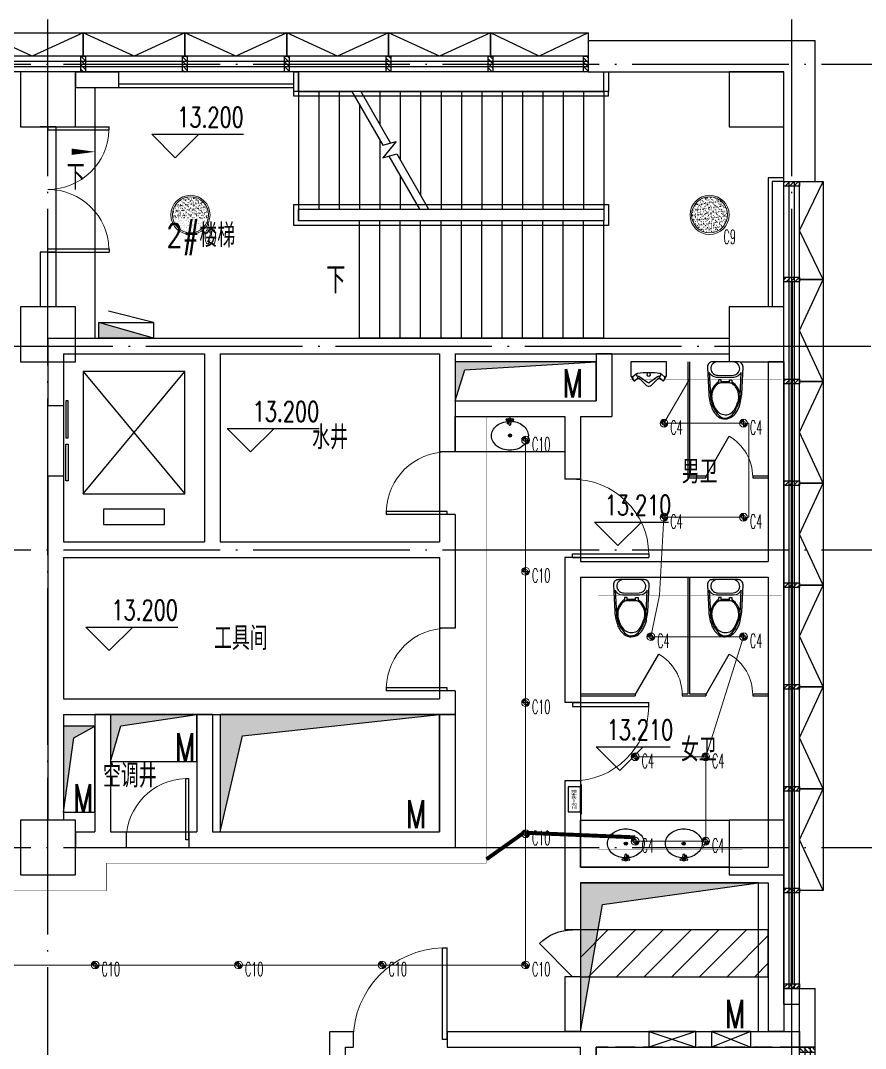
# Model space of a CAD drawing. Extents: x -621157 to 1764546, y -106808 to 741893.
# Drawn here: x 597719 to 608509, y 90770 to 103891 of the extents above; entities that cross this region are included whole.
import ezdxf
from ezdxf.enums import TextEntityAlignment as Align
from ezdxf.xclip import XClip

# ---------------------------------------------------------------- set-up
doc = ezdxf.new("R2010")
doc.units = 0
doc.header["$LTSCALE"] = 1000
doc.header["$MEASUREMENT"] = 0
doc.header["$XCLIPFRAME"] = 0
for name, pattern in [('XREF-A-101-平面图_t3$0$__DASH', [0.35, 0.25, -0.1]), ('XREF-A-101-平面图_t3$0$DASH', [0.35, 0.25, -0.1]), ('XREF-A-101-平面图_t3$0$DOTE', [2.42, 2, -0.2, 0.02, -0.2])]:
    doc.linetypes.add(name, pattern=pattern)
for name, color, linetype in [('0-底图', 7, 'Continuous'), ('WIRE-照明', 4, 'Continuous'), ('XREF-A-101-平面图_t3$0$A-COLUMN', 8, 'Continuous'), ('XREF-A-101-平面图_t3$0$A-CURTWALL', 8, 'Continuous'), ('XREF-A-101-平面图_t3$0$A-DIM_ELEV', 8, 'Continuous'), ('XREF-A-101-平面图_t3$0$A-DOTE', 8, 'Continuous'), ('XREF-A-101-平面图_t3$0$A-GROUND', 8, 'Continuous'), ('XREF-A-101-平面图_t3$0$A-LEAD-AROW', 8, 'Continuous'), ('XREF-A-101-平面图_t3$0$A-PUB_HATCH', 8, 'Continuous'), ('XREF-A-101-平面图_t3$0$A-RAIL', 8, 'Continuous'), ('XREF-A-101-平面图_t3$0$A-ROOM-CH', 8, 'Continuous'), ('XREF-A-101-平面图_t3$0$A-SEE', 8, 'Continuous'), ('XREF-A-101-平面图_t3$0$A-STAIR', 8, 'Continuous'), ('XREF-A-101-平面图_t3$0$A-WALL', 8, 'Continuous'), ('XREF-A-101-平面图_t3$0$A-WALL-FILL', 8, 'Continuous'), ('XREF-A-101-平面图_t3$0$A-WINDOW', 8, 'Continuous'), ('XREF-A-101-平面图_t3$0$A-开启符号', 8, 'Continuous'), ('XREF-A-101-平面图_t3$0$A-背衬铝板', 8, 'Continuous'), ('XREF-A-101-平面图_t3$0$DIM_SYMB', 8, 'Continuous'), ('XREF-A-101-平面图_t3$0$EQUIP_消火栓', 8, 'Continuous'), ('XREF-A-101-平面图_t3$0$HANDRAIL', 8, 'Continuous'), ('XREF-A-101-平面图_t3$0$I-LVTRY', 8, 'Continuous'), ('XREF-A-101-平面图_t3$0$I-LVTRY-H', 8, 'Continuous'), ('XREF-A-101-平面图_t3$0$LVTRY', 8, 'Continuous'), ('XREF-A-101-平面图_t3$0$M-HOLE', 8, 'Continuous'), ('XREF-A-101-平面图_t3$0$PUB_TEXT', 8, 'Continuous'), ('XREF-A-101-平面图_t3$0$STAIR', 8, 'Continuous'), ('XREF-A-101-平面图_t3$0$WALL', 8, 'Continuous'), ('XREF-A-101-平面图_t3$0$wipess', 8, 'Continuous')]:
    doc.layers.add(name, color=color, linetype=linetype)
doc.layers.add('00-dali线', color=3, linetype='Continuous', true_color=0x00ff00)
doc.layers.add('00-照明回路线', color=6, linetype='Continuous', lineweight=0)
doc.layers.add('LIGHT-INF', color=6, linetype='Continuous', lineweight=0)
doc.styles.add('INF DIM', font='SIMPLEX.SHX', dxfattribs={"width": 0.7, "bigfont": 'hztxt.shx'})
doc.styles.get("Standard").update_dxf_attribs({"font": 'romans.shx', "bigfont": 'HZDXC.SHX'})
doc.styles.add('XREF-A-101-平面图_t3$0$-HZDXCROMANS', font='ROMANS.shx', dxfattribs={"bigfont": 'HZDXC.shx'})
doc.styles.add('XREF-A-101-平面图_t3$0$_TCH_DIM', font='SIMPLEX', dxfattribs={"bigfont": 'GBCBIG'})
doc.styles.add('XREF-A-101-平面图_t3$0$A-101-0-A-106-0(平面图）最终版参照底图_t3$0$XZC', font='simsun.ttc', dxfattribs={"width": 0.8})
doc.styles.add('XREF-A-101-平面图_t3$0$A-STANDARD', font='SIMPLEX', dxfattribs={"bigfont": 'GBCBIG'})
doc.styles.add('XREF-A-101-平面图_t3$0$hzdxcROMANS', font='ROMANS', dxfattribs={"width": 0.8, "bigfont": 'HZDXC'})
doc.linetypes.add('LED', pattern='A,6,-3.5,["LED",Standard,S=2.54,R=0,X=-2.54,Y=-1.27],-4.8', length=14.3)

# ---------------------------------------------------------------- blocks, each defined once
blk = doc.blocks.new('XREF-A-101-平面图_t3$0$G$C869EB286')
at = {"layer": 'XREF-A-101-平面图_t3$0$A-WINDOW'}
h = blk.add_hatch(dxfattribs=at)
h.set_pattern_fill('ANSI31', color=256, scale=25)
h.set_pattern_definition([(45, (-143.957, -89940), (-28.0633, 28.0633), [])])
h.paths.add_polyline_path([(0, 60), (200, 60), (200, 0), (0, 0)])
blk.add_lwpolyline([(0, 60), (200, 60), (200, 0), (0, 0)], close=True, dxfattribs=at)
blk = doc.blocks.new('XREF-A-101-平面图_t3$0$柱网3F')
at = {"layer": 'XREF-A-101-平面图_t3$0$A-COLUMN'}
for points in [[(56650, -800), (57350, -800), (57350, -100), (56650, -100)], [(65700, -800), (66400, -800), (66400, -100), (65700, -100)], [(56650, -3800), (57350, -3800), (57350, -3100), (56650, -3100)], [(65700, -3800), (66400, -3800), (66400, -3100), (65700, -3100)], [(56650, -10350), (57350, -10350), (57350, -9650), (56650, -9650)], [(65700, -10350), (66400, -10350), (66400, -9650), (65700, -9650)]]:
    blk.add_lwpolyline(points, close=True, dxfattribs=at)
blk = doc.blocks.new('XREF-A-101-平面图_t3$0$G$C93B45DA9')
at = {"layer": 'XREF-A-101-平面图_t3$0$DIM_SYMB'}
for points in [[(-6430, -1100, 0, 0, 0), (-5560, -1100, 80, 0, 0), (-5260, -1100, 0, 0, 0)], [(-5650, -2750, 0, 0, 0), (-1250, -2750, 0, 0, 0), (-1250, -1100, 0, 0, 0), (-4700, -1100, 80, 0, 0), (-5000, -1100, 0, 0, 0)]]:
    blk.add_lwpolyline(points, format="xyseb", dxfattribs=at)
at = {"layer": 'XREF-A-101-平面图_t3$0$HANDRAIL'}
for p, q in [((-2340, -350), (-6360, -350)), ((-6360, -410), (-6360, -350)), ((-2340, -410), (-2340, -350)), ((-2340, -410), (-6360, -410))]:
    blk.add_line(p, q, dxfattribs=at)
for points in [[(-6360, -100), (-6300, -100), (-6300, -350), (-6360, -350)], [(-2400, -100), (-2340, -100), (-2340, -350), (-2400, -350)]]:
    blk.add_lwpolyline(points, close=True, dxfattribs=at)
at = {"layer": 'XREF-A-101-平面图_t3$0$STAIR'}
for p, q in [((-6300, -350), (-5621, -350)), ((-6300, -350), (-6300, -1850)), ((-6040, -350), (-6040, -1850)), ((-5780, -350), (-5780, -1850)), ((-5621, -350), (-5225, -1036)), ((-5505, -350), (-2400, -350)), ((-5505, -350), (-5125, -1009)), ((-5260, -350), (-5260, -775)), ((-5000, -350), (-5000, -1225)), ((-4740, -350), (-4740, -1675)), ((-4480, -350), (-4480, -1850)), ((-4220, -350), (-4220, -1850)), ((-3960, -350), (-3960, -1850)), ((-3700, -350), (-3700, -1850)), ((-3440, -350), (-3440, -1850)), ((-3180, -350), (-3180, -1850)), ((-2920, -350), (-2920, -1850)), ((-2660, -350), (-2660, -1850)), ((-2400, -350), (-2400, -1850)), ((-5520, -525), (-5520, -1850)), ((-5260, -975), (-5260, -1850)), ((-5225, -1036), (-5053, -989)), ((-5053, -989), (-5225, -1195)), ((-5225, -1195), (-5045, -1147)), ((-5145, -1174), (-4755, -1850)), ((-5045, -1147), (-4639, -1850)), ((-5000, -1425), (-5000, -1850)), ((-6360, -2060), (-6360, -1790)), ((-6360, -1790), (-2340, -1790)), ((-2340, -1790), (-2340, -2060)), ((-6300, -1850), (-6300, -2000)), ((-6300, -1850), (-4755, -1850)), ((-6300, -2000), (-6300, -1850)), ((-6300, -1850), (-2400, -1850)), ((-4639, -1850), (-2400, -1850)), ((-2400, -1850), (-2400, -2000)), ((-2340, -2060), (-6360, -2060)), ((-2400, -2000), (-6300, -2000)), ((-2400, -2000), (-5520, -2000)), ((-5520, -3500), (-5520, -2000)), ((-5260, -3500), (-5260, -2000)), ((-5000, -3500), (-5000, -2000)), ((-4740, -3500), (-4740, -2000)), ((-4480, -3500), (-4480, -2000)), ((-4220, -3500), (-4220, -2000)), ((-3960, -3500), (-3960, -2000)), ((-3700, -3500), (-3700, -2000)), ((-3440, -3500), (-3440, -2000)), ((-3180, -3500), (-3180, -2000)), ((-2920, -3500), (-2920, -2000)), ((-2660, -3500), (-2660, -2000)), ((-2400, -3500), (-2400, -2000)), ((-2400, -3500), (-5520, -3500))]:
    blk.add_line(p, q, dxfattribs=at)
blk.add_lwpolyline([(-6300, -350), (-6300, -100)], dxfattribs=at)
at = {"layer": 'XREF-A-101-平面图_t3$0$WALL'}
for p in [(-2600, -100), (-2400, -100)]:
    blk.add_line(p, (-2400, -100), dxfattribs=at)
at = {"layer": 'XREF-A-101-平面图_t3$0$PUB_TEXT', "style": 'XREF-A-101-平面图_t3$0$_TCH_DIM'}
blk.add_text('下', height=338, dxfattribs=at).set_placement((-5945, -2925))
blk = doc.blocks.new('XREF-A-101-平面图_t3$0$ROOM')
at = {"layer": 'XREF-A-101-平面图_t3$0$A-ROOM-CH', "style": 'XREF-A-101-平面图_t3$0$-HZDXCROMANS', "width": 0.6}
for tag, p in [('中文房间名称', (0, -1000)), ('英文房间名称', (0, -1500))]:
    blk.add_attdef(tag, text='', height=300, dxfattribs=at).set_placement(p, align=Align.CENTER)
blk = doc.blocks.new('XREF-A-101-平面图_t3$0$$TWTSYS$00000508')
for p, q in [((-0.5, 0.5), (0.324, 1.224)), ((-0.5, 0.5), (-0.5, -0.5)), ((-0.5, -0.5), (0.5, 0.5)), ((0.5, 0.5), (-0.5, 0.5)), ((0.5, -0.5), (0.5, 0.5)), ((-0.5, -0.5), (0.5, -0.5))]:
    blk.add_line(p, q)
blk.add_solid([(0.5, -0.5), (0.5, 0.5), (-0.5, -0.5)])
blk = doc.blocks.new('XREF-A-101-平面图_t3$0$G$C156FCA62')
at = {"layer": 'XREF-A-101-平面图_t3$0$EQUIP_消火栓', "xscale": -700, "yscale": 200, "zscale": 700}
blk.add_blockref('XREF-A-101-平面图_t3$0$$TWTSYS$00000508', (58000, 236600), dxfattribs=at)
blk = doc.blocks.new('XREF-A-101-平面图_t3$0$轴网(3)')
at = {"layer": 'XREF-A-101-平面图_t3$0$A-DOTE', "linetype": 'XREF-A-101-平面图_t3$0$DOTE'}
for p, q in [((57000, -3300), (57000, 43300)), ((66500, -3300), (66500, 43300)), ((-3300, 40000), (69800, 40000)), ((55830.8, 36400), (69800, 36400)), ((-3300, 33800), (69800, 33800)), ((-3300, 30000), (69800, 30000))]:
    blk.add_line(p, q, dxfattribs=at)
blk = doc.blocks.new('XREF-A-101-平面图_t3$0$$lvtry$00000194')
at = {"color": 0}
for p, q in [((-17, -27), (-17, -17)), ((17, -27), (17, -17))]:
    blk.add_line(p, q, dxfattribs=at)
blk.add_lwpolyline([(14, -39, -0.067374), (92, -53, -0.088152), (166, -93, -0.105269), (218, -155, -0.121685), (235, -224, -0.121685), (218, -292, -0.105269), (166, -355, -0.088152), (92, -394, -0.078966), (0, -409, -0.078966), (-92, -394, -0.088152), (-166, -355, -0.105269), (-218, -292, -0.121685), (-235, -224, -0.121685), (-218, -155, -0.105269), (-166, -93, -0.088152), (-92, -53, -0.059935), (-23, -40, -0.059935)], format="xyb", dxfattribs=at)
for centre, radius in [((0, -27), 16.7), ((0, -221), 20), ((0, -221), 15)]:
    blk.add_circle(centre, radius, dxfattribs=at)
for centre, radius, start, end in [((0, -17), 16.7, 0, 180), ((-40, -17), 10.1, 106.6096, 258.1648), ((-64, 250), 259, 274.7069, 282.3732), ((-75, -197), 173, 71.36, 79.1873), ((-29, -63), 6.77, 155.344, 308.3224), ((-171, 35), 166, 324.8411, 338.1337), ((-171, 35), 170, 324.8411, 331.3523), ((-29, -63), 3.37, 155.344, 308.3224), ((100, -178), 170, 132.3141, 138.8253), ((100, -178), 166, 125.5327, 138.8253), ((-12, -42), 10.6, 201.8924, 261.774), ((-381, -99), 372, 2.3982, 6.7627), ((0, -80), 9.9, 201.7837, 338.2163), ((64, 250), 259, 257.6268, 265.2931), ((381, -99), 372, 170.1008, 177.6018), ((75, -197), 173, 100.8127, 110.4191), ((40, -17), 10.1, 281.8352, 73.3904)]:
    blk.add_arc(centre, radius, start, end, dxfattribs=at)
for p in [(0, -27), (0, -221)]:
    blk.add_point(p, dxfattribs=at)
blk = doc.blocks.new('XREF-A-101-平面图_t3$0$马桶A')
blk.add_wipeout([(227, 298), (227, 304), (226, 310), (225, 316), (223, 322), (221, 328), (219, 333), (215, 338), (212, 343), (207, 347), (203, 351), (198, 355), (193, 358), (187, 361), (181, 363), (175, 364), (169, 365), (163, 365), (-163, 365), (-169, 365), (-175, 364), (-181, 363), (-187, 361), (-193, 358), (-198, 355), (-203, 351), (-207, 347), (-212, 343), (-215, 338), (-219, 333), (-221, 328), (-224, 322), (-225, 316), (-226, 310), (-227, 304), (-227, 298), (-211, -47), (-208, -78), (-203, -108), (-197, -139), (-170, -228), (-164, -243), (-156, -259), (-148, -273), (-137, -287), (-115, -312), (-90, -335), (-82, -342), (-73, -348), (-63, -353), (-53, -357), (-43, -361), (-32, -363), (-22, -365), (-11, -365), (0, -365), (16, -363), (31, -360), (47, -356), (62, -350), (76, -343), (90, -335), (102, -327), (114, -317), (124, -306), (133, -294), (141, -281), (169, -230), (179, -209), (187, -186), (193, -163), (196, -140), (211, -47)]).dxf.layer = 'XREF-A-101-平面图_t3$0$wipess'
at = {"color": 35, "linetype": 'ByBlock'}
blk.add_line((53, 109), (-53, 109), dxfattribs=at)
at = {"color": 0, "linetype": 'Continuous'}
blk.add_lwpolyline([(227, 298, 0.431726), (163, 365), (-163, 365, 0.431435), (-227, 298), (-211, -47, 0.05293), (-197, -139, 0.015625), (-170, -228, 0.092508), (-137, -287, 0.041886), (-90, -335, 0.199313), (0, -365, 0.124065), (90, -335, 0.122705), (141, -281, 0.00916), (169, -230, 0.093585), (196, -140, -0.024039), (211, -47)], format="xyb", close=True, dxfattribs=at)
at = {"color": 35}
for points in [[(-101, 194), (0, 190), (101, 194, 0.31346), (183, 257, 0.214355), (170, 326, 0.233297), (103, 365), (-107, 365, 0.214741), (-170, 326, 0.214469), (-182, 253, 0.149897), (-150, 211, 0.149897), (-101, 194)], [(-204, 229), (-189, -72, 0.039846), (-181, -133, 0.096207), (-126, -263, 0.060028), (-69, -329, 0.204422), (0, -353, 0.133941), (69, -329, 0.129163), (125, -263, -0.000598), (157, -200, 0.056687), (181, -133, 0.051135), (189, -72), (204, 229, -0.272391), (111, 165), (-111, 165, -0.270676), (-204, 229)], [(107, 73, 0.09365), (83, 89, 0.098915), (54, 95), (-55, 95, 0.096282), (-83, 89, 0.096282), (-108, 73, 0.05557), (-140, 34, 0.05557), (-163, -11, 0.092989), (-174, -76, 0.063501), (-167, -129, 0.057856), (-124, -235, 0.268831), (0, -311, 0.294074), (124, -235, 0.034416), (167, -129, 0.087024), (174, -76, 0.134611), (140, 34, 0.061058), (107, 73)]]:
    blk.add_lwpolyline(points, format="xyb", close=True, dxfattribs=at)
at = {"color": 35, "linetype": 'ByBlock'}
for points in [[(-53, 95), (-53, 136), (-87, 136), (-87, 88)], [(53, 95), (53, 136), (86, 136), (86, 88)]]:
    blk.add_lwpolyline(points, dxfattribs=at)
for centre, start, end in [((52, -92), 124.5259, 171.7782), ((-52, -92), 8.2064, 55.4741)]:
    blk.add_arc(centre, 244, start, end, dxfattribs=at)
blk = doc.blocks.new('XREF-A-101-平面图_t3$0$A-VEGA-2-LAY-1-01（B栋办公楼）$0$$TCHSYS$APDOOR2D')
blk.add_line((0.5, 0), (0, 0.866))
at = {"lineweight": 13}
blk.add_arc((0.5, 0), 1, 120, 180, dxfattribs=at)
blk = doc.blocks.new('XREF-A-101-平面图_t3$0$A-101-0-A-106-0(平面图）最终版参照底图_t3$0$A$C852bf139')
at = {"ltscale": 100}
for points in [[(-25, 157), (-345, 157), (-345, 0), (-25, 0)], [(-370, 0), (-370, -13), (0, -13), (0, 0)]]:
    blk.add_lwpolyline(points, close=True, dxfattribs=at)
at = {"style": 'XREF-A-101-平面图_t3$0$A-101-0-A-106-0(平面图）最终版参照底图_t3$0$XZC', "width": 0.6}
blk.add_text('三合一烘手器', height=50, dxfattribs=at).set_placement((-185, 79), align=Align.MIDDLE_CENTER)
blk = doc.blocks.new('XREF-A-101-平面图_t3$0$URN--02')
blk.add_wipeout([(-457, 0), (0, 0), (0, -178), (-36, -240), (-36, -240), (-36, -241), (-37, -241), (-37, -241), (-37, -241), (-37, -241), (-38, -242), (-38, -242), (-39, -242), (-40, -243), (-41, -243), (-41, -243), (-42, -243), (-43, -243), (-44, -242), (-45, -242), (-45, -242), (-46, -241), (-47, -240), (-48, -239), (-52, -236), (-58, -231), (-64, -226), (-70, -221), (-76, -217), (-79, -214), (-83, -211), (-88, -209), (-84, -211), (-90, -209), (-95, -208), (-100, -208), (-104, -210), (-108, -211), (-112, -214), (-116, -219), (-120, -223), (-181, -285), (-198, -303), (-203, -306), (-211, -309), (-218, -311), (-222, -311), (-235, -311), (-244, -310), (-250, -308), (-257, -304), (-262, -300), (-271, -290), (-282, -279), (-294, -267), (-304, -257), (-314, -246), (-330, -230), (-339, -221), (-345, -215), (-352, -210), (-356, -209), (-361, -208), (-368, -209), (-378, -214), (-395, -228), (-412, -241), (-413, -242), (-415, -243), (-417, -243), (-420, -242), (-421, -240), (-457, -178)]).dxf.layer = 'XREF-A-101-平面图_t3$0$wipess'
at = {"color": 0, "linetype": 'Continuous'}
blk.add_lwpolyline([(-222, -311, 0.202919), (-195, -300), (-113, -216, -0.389432), (-79, -214), (-45, -241, 0.462615), (-36, -240), (0, -178), (0, 0), (-457, 0), (-457, -178), (-421, -240, 0.462594), (-412, -241), (-378, -214, -0.372868), (-345, -215), (-262, -300, 0.202811), (-235, -311)], format="xyb", close=True, dxfattribs=at)
at = {"color": 35}
for points in [[(-457, -178), (-439, -192, 0.359145), (-431, -192)], [(-85, -149, 0.063072), (-372, -149)], [(-237, -140, 5.328794), (-220, -140)], [(-67, -157, 0.147155), (-87, -149)], [(0, -178), (-18, -192, -0.359152), (-26, -192), (-67, -157)]]:
    blk.add_lwpolyline(points, format="xyb", dxfattribs=at)
at = {"color": 39}
for points in [[(-435, -194), (-422, -238)], [(-376, -188), (-383, -165)], [(-341, -193), (-243, -262)], [(-116, -193), (-214, -262)], [(-81, -188), (-74, -165)], [(-22, -194), (-35, -238)]]:
    blk.add_lwpolyline(points, dxfattribs=at)
at = {"color": 35}
blk.add_lwpolyline([(-390, -157), (-431, -192)], dxfattribs=at)
at = {"color": 39}
for points in [[(-370, -149, 0.147155), (-390, -157)], [(-372, -149, 0.460813), (-383, -165)], [(-341, -193, 0.216515), (-377, -186)], [(-376, -188, 0.333711), (-364, -197)], [(-243, -262, 0.319648), (-214, -262)], [(-80, -186, 0.216515), (-116, -193)], [(-93, -197, 0.33371), (-81, -188)], [(-74, -165, 0.460816), (-85, -149)]]:
    blk.add_lwpolyline(points, format="xyb", dxfattribs=at)
blk = doc.blocks.new('XREF-A-101-平面图_t3$0$G$C5C507F0A')
at = {"layer": 'XREF-A-101-平面图_t3$0$LVTRY'}
for p, q in [((65070, -3700), (65070, -5182)), ((65095, -3700), (65095, -5157)), ((65070, -5182), (65300, -5182)), ((65095, -5157), (65300, -5157)), ((65900, -5157), (66100, -5157)), ((65900, -5182), (66100, -5182)), ((65070, -6450), (65070, -7938)), ((65095, -6450), (65095, -7938)), ((63700, -7938), (64400, -7938)), ((63700, -7963), (64400, -7963)), ((65000, -7938), (65070, -7938)), ((65000, -7963), (65100, -7963)), ((65095, -7938), (65300, -7938)), ((65100, -7963), (65300, -7963)), ((65900, -7938), (66100, -7938)), ((65900, -7963), (66100, -7963))]:
    blk.add_line(p, q, dxfattribs=at)
for points in [[(62100, -4400), (63500, -4400), (63500, -4850), (62100, -4850)], [(65600, -10150), (63700, -10150), (63700, -9550), (65600, -9550)]]:
    blk.add_lwpolyline(points, close=True, dxfattribs=at)
for points in [[(65300, -5157), (65300, -5182)], [(65900, -5157), (65900, -5182)], [(64400, -7938), (64400, -7963)], [(65000, -7938), (65000, -7963)], [(65300, -7938), (65300, -7963)], [(65900, -7938), (65900, -7963)]]:
    blk.add_lwpolyline(points, dxfattribs=at)
at = {"layer": 'XREF-A-101-平面图_t3$0$I-LVTRY', "rotation": 89.99999999999999}
blk.add_blockref('XREF-A-101-平面图_t3$0$A-101-0-A-106-0(平面图）最终版参照底图_t3$0$A$C852bf139', (63700, -9100), dxfattribs=at)
at = {"layer": 'XREF-A-101-平面图_t3$0$I-LVTRY-H'}
blk.add_blockref('XREF-A-101-平面图_t3$0$URN--02', (64801, -3700), dxfattribs=at)
at = {"layer": 'XREF-A-101-平面图_t3$0$LVTRY'}
for p in [(65550, -4065), (64350, -6845), (65550, -6845)]:
    blk.add_blockref('XREF-A-101-平面图_t3$0$马桶A', p, dxfattribs=at)
for p, rotation in [((62799, -4420), 0.3060095053980139), ((64281, -10071), 180.3060095053978), ((65021, -10071), 180.3060095053978)]:
    blk.add_blockref('XREF-A-101-平面图_t3$0$$lvtry$00000194', p, dxfattribs=dict(at, rotation=rotation))
at = {"layer": 'XREF-A-101-平面图_t3$0$LVTRY', "xscale": -600, "yscale": 600, "zscale": 25}
for p in [(65600, -5170), (64700, -7950), (65600, -7950)]:
    blk.add_blockref('XREF-A-101-平面图_t3$0$A-VEGA-2-LAY-1-01（B栋办公楼）$0$$TCHSYS$APDOOR2D', p, dxfattribs=at)
blk = doc.blocks.new('XREF-A-101-平面图_t3$0$G$C646F86AA')
at = {"layer": 'XREF-A-101-平面图_t3$0$EQUIP_消火栓', "xscale": -700, "yscale": 200, "zscale": 700}
blk.add_blockref('XREF-A-101-平面图_t3$0$$TWTSYS$00000508', (58000, 236600), dxfattribs=at)
blk = doc.blocks.new('XREF-A-101-平面图_t3$0$DOOR2DLIB$SYSLIB$00000107')
at = {"color": 0}
for p, q in [((0.45, 0.975), (0.5, 0.975)), ((0.45, 0), (0.45, 0.975)), ((0.5, 0), (0.5, 0.975)), ((0.5, 0), (0.45, 0))]:
    blk.add_line(p, q, dxfattribs=at)
at = {"color": 0, "lineweight": 13}
blk.add_arc((0.475, 0), 0.975, 91.4693, 180, dxfattribs=at)
blk = doc.blocks.new('*U25222')
at = {"color": 0}
blk.add_line((-450, 100), (450, 100), dxfattribs=at)
for points in [[(-40, 160), (-510, 160), (-510, 130), (-40, 130)], [(510, 130), (40, 130), (40, 160), (510, 160)]]:
    blk.add_lwpolyline(points, close=True, dxfattribs=at)
blk = doc.blocks.new('*U25221')
at = {"color": 0, "xscale": 0.001111111111111111, "yscale": 0.001111111111111111, "zscale": 0.001111111111111111}
blk.add_blockref('*U25222', (0, 0), dxfattribs=at)
blk = doc.blocks.new('XREF-A-101-平面图_t3$0$DOOR2DLIB$SYSLIB$00000108')
at = {"color": 0}
for p, q in [((-0.5, 0), (-0.5, 0.4875)), ((-0.475, 0.4875), (-0.5, 0.4875)), ((-0.475, 0), (-0.475, 0.4875)), ((0.475, 0), (0.475, 0.4875)), ((0.475, 0.4875), (0.5, 0.4875)), ((0.5, 0), (0.5, 0.4875)), ((-0.5, 0), (-0.475, 0)), ((0.5, 0), (0.475, 0))]:
    blk.add_line(p, q, dxfattribs=at)
at = {"color": 0, "lineweight": 13}
for centre, start, end in [((-0.4875, 0), 0, 88.53072), ((0.4875, 0), 91.46928, 180)]:
    blk.add_arc(centre, 0.4875, start, end, dxfattribs=at)
blk = doc.blocks.new('XREF-A-101-平面图_t3$0$WINDOW2DLIB$SYSLIB$00000001')
at = {"color": 0}
for points in [[(-0.5, 0.5), (-0.5, -0.5)], [(-0.5, 0.5), (0.5, 0.5)], [(0.5, -0.5), (0.5, 0.5)], [(0.5, 0.1667), (-0.5, 0.1667)], [(0.5, -0.1667), (-0.5, -0.1667)], [(-0.5, -0.5), (0.5, -0.5)]]:
    blk.add_lwpolyline(points, dxfattribs=at)
blk = doc.blocks.new('XREF-A-101-平面图_t3$0$DOOR2DLIB$SYSLIB$00000101')
at = {"color": 0}
blk.add_line((0.5, 0), (-0.207, 0.707), dxfattribs=at)
blk.add_arc((0.5, 0), 1, 135, 180, dxfattribs=at)
blk = doc.blocks.new('XREF-A-101-平面图_t3')
at = {"layer": 'XREF-A-101-平面图_t3$0$A-SEE', "transparency": 33554559}
h = blk.add_hatch(dxfattribs=at)
h.set_pattern_fill('普通砖', color=256, scale=100)
h.set_pattern_definition([(45, (0, 100479.5), (-176.77677, 176.77677), [])])
h.paths.add_polyline_path([(263800, 228350), (266200, 228350), (266200, 228950), (263800, 228950)])
at = {"layer": 'XREF-A-101-平面图_t3$0$A-CURTWALL'}
for p, q in [((263900, 240100), (248400, 240100)), ((263900, 240033), (248400, 240033)), ((263900, 239967), (248400, 239967)), ((263900, 239900), (248400, 239900)), ((266400, 228200), (266400, 238500)), ((266467, 228200), (266467, 238500)), ((266533, 228200), (266533, 238500)), ((266600, 228200), (266600, 238500))]:
    blk.add_line(p, q, dxfattribs=at)
at = {"layer": 'XREF-A-101-平面图_t3$0$A-DIM_ELEV'}
for p, q in [((258625, 238804), (258325, 239104)), ((258325, 239104), (259499, 239104)), ((258625, 238804), (258925, 239104))]:
    blk.add_line(p, q, dxfattribs=at)
at = {"layer": 'XREF-A-101-平面图_t3$0$A-GROUND'}
blk.add_lwpolyline([(257600, 239700), (257600, 236500)], dxfattribs=at)
at = {"layer": 'XREF-A-101-平面图_t3$0$A-LEAD-AROW'}
blk.add_lwpolyline([(257104, 238881, 0, 0, 0), (257604, 238881, 0, 80, 0), (257304, 238881, 0, 0, 0)], format="xyseb", dxfattribs=at)
at = {"layer": 'XREF-A-101-平面图_t3$0$A-RAIL'}
for points in [[(257900, 239750), (260140, 239750)], [(257900, 239700), (260140, 239700)], [(266400, 238550), (266200, 238550), (266200, 236900)], [(266400, 238500), (266250, 238500), (266250, 236900)]]:
    blk.add_lwpolyline(points, dxfattribs=at)
at = {"layer": 'XREF-A-101-平面图_t3$0$A-SEE', "transparency": 33554559}
blk.add_lwpolyline([(263800, 228350), (266200, 228350), (266200, 228950), (263800, 228950)], close=True, dxfattribs=at)
at = {"layer": 'XREF-A-101-平面图_t3$0$A-SEE', "linetype": 'XREF-A-101-平面图_t3$0$DASH'}
blk.add_lwpolyline([(264000, 225250), (266600, 225250), (266600, 227450), (264000, 227450)], close=True, dxfattribs=at)
at = {"layer": 'XREF-A-101-平面图_t3$0$A-WALL'}
for p, q in [((266400, 236200), (266400, 233550)), ((266400, 233550), (266400, 229650)), ((266400, 229650), (266400, 227650)), ((266600, 227650), (266600, 227450))]:
    blk.add_line(p, q, dxfattribs=at)
at = {"layer": 'XREF-A-101-平面图_t3$0$A-WALL-FILL', "color": 171}
for p, q in [((263900, 240300), (266800, 240300)), ((263900, 240300), (263900, 239900)), ((266800, 238500), (266800, 240300)), ((257350, 239900), (257900, 239900)), ((257350, 239900), (257350, 239700)), ((257900, 239900), (257900, 239700)), ((263900, 239900), (266400, 239900)), ((266400, 238500), (266400, 239900)), ((257350, 239700), (257900, 239700)), ((257100, 239200), (256900, 239200)), ((266400, 238500), (266800, 238500)), ((256900, 237600), (256900, 236900)), ((257100, 237600), (257100, 236900)), ((257100, 236900), (256900, 236900)), ((266400, 228000), (266400, 228200)), ((266400, 228200), (266600, 228200)), ((266600, 228000), (266600, 228200)), ((266600, 227450), (266600, 228200)), ((266600, 228200), (266800, 228200)), ((266800, 227450), (266800, 228200)), ((266400, 228000), (266600, 228000))]:
    blk.add_line(p, q, dxfattribs=at)
for points in [[(257100, 239200), (256900, 239200)], [(257100, 237600), (256900, 237600)], [(266600, 227450), (266800, 227450)]]:
    blk.add_lwpolyline(points, dxfattribs=at)
at = {"layer": 'XREF-A-101-平面图_t3$0$A-WINDOW'}
blk.add_line((257100, 239200), (257100, 237600), dxfattribs=at)
at = {"layer": 'XREF-A-101-平面图_t3$0$A-开启符号', "linetype": 'Continuous'}
for points in [[(257450, 240400), (257450, 240100), (256150, 240100), (256150, 240400)], [(258750, 240400), (258750, 240100), (257450, 240100), (257450, 240400)], [(260050, 240400), (260050, 240100), (258750, 240100), (258750, 240400)], [(261350, 240400), (261350, 240100), (260050, 240100), (260050, 240400)], [(262650, 240400), (262650, 240100), (261350, 240100), (261350, 240400)], [(263900, 240400), (263900, 240100), (262650, 240100), (262650, 240400)], [(266900, 237250), (266600, 237250), (266600, 238500), (266900, 238500)], [(266900, 235950), (266600, 235950), (266600, 237250), (266900, 237250)], [(266900, 234650), (266600, 234650), (266600, 235950), (266900, 235950)], [(266900, 233350), (266600, 233350), (266600, 234650), (266900, 234650)], [(266900, 232050), (266600, 232050), (266600, 233350), (266900, 233350)], [(266900, 230750), (266600, 230750), (266600, 232050), (266900, 232050)], [(266900, 229450), (266600, 229450), (266600, 230750), (266900, 230750)]]:
    blk.add_lwpolyline(points, close=True, dxfattribs=at)
for points in [[(257450, 240400), (256800, 240100), (256150, 240400)], [(258750, 240400), (258100, 240100), (257450, 240400)], [(260050, 240400), (259400, 240100), (258750, 240400)], [(261350, 240400), (260700, 240100), (260050, 240400)], [(262650, 240400), (262000, 240100), (261350, 240400)], [(263900, 240400), (263275, 240100), (262650, 240400)], [(266900, 237250), (266600, 237875), (266900, 238500)], [(266900, 235950), (266600, 236600), (266900, 237250)], [(266900, 234650), (266600, 235300), (266900, 235950)], [(266900, 233350), (266600, 234000), (266900, 234650)], [(266900, 232050), (266600, 232700), (266900, 233350)], [(266900, 230750), (266600, 231400), (266900, 232050)], [(266900, 229450), (266600, 230100), (266900, 230750)]]:
    blk.add_lwpolyline(points, dxfattribs=at)
at = {"layer": 'XREF-A-101-平面图_t3$0$A-背衬铝板', "color": 6, "linetype": 'XREF-A-101-平面图_t3$0$__DASH', "ltscale": 0.5, "const_width": 30}
blk.add_lwpolyline([(266500, 228260), (266500, 237220)], dxfattribs=at)
for name, p in [('XREF-A-101-平面图_t3$0$G$C156FCA62', (200000, 0)), ('XREF-A-101-平面图_t3$0$G$C93B45DA9', (266500, 240000))]:
    blk.add_blockref(name, p)
at = {"layer": 'XREF-A-101-平面图_t3$0$A-COLUMN'}
blk.add_blockref('XREF-A-101-平面图_t3$0$柱网3F', (200000, 240000), dxfattribs=at)
at = {"layer": 'XREF-A-101-平面图_t3$0$A-DOTE'}
for p in [(200000, 300000), (200000, 200000)]:
    blk.add_blockref('XREF-A-101-平面图_t3$0$轴网(3)', p, dxfattribs=at)
at = {"layer": 'XREF-A-101-平面图_t3$0$A-ROOM-CH'}
ref = blk.add_blockref('XREF-A-101-平面图_t3$0$ROOM', (258952, 238663), dxfattribs=at)
ref.add_attrib('中文房间名称', '2#楼梯', dxfattribs={"height": 300, "style": 'XREF-A-101-平面图_t3$0$-HZDXCROMANS', "width": 0.8}).set_placement((258952, 237663), align=Align.CENTER)
ref = blk.add_blockref('XREF-A-101-平面图_t3$0$ROOM', (260603, 236085), dxfattribs=at)
ref.add_attrib('中文房间名称', '水井', dxfattribs={"height": 300, "style": 'XREF-A-101-平面图_t3$0$-HZDXCROMANS', "width": 0.8}).set_placement((260603, 235085), align=Align.CENTER)
ref = blk.add_blockref('XREF-A-101-平面图_t3$0$ROOM', (265323, 235647), dxfattribs=at)
ref.add_attrib('中文房间名称', '男卫', dxfattribs={"height": 300, "style": 'XREF-A-101-平面图_t3$0$-HZDXCROMANS', "width": 0.8}).set_placement((265323, 234647), align=Align.CENTER)
ref = blk.add_blockref('XREF-A-101-平面图_t3$0$ROOM', (259464, 233521), dxfattribs=at)
ref.add_attrib('中文房间名称', '工具间', dxfattribs={"height": 300, "style": 'XREF-A-101-平面图_t3$0$-HZDXCROMANS', "width": 0.8}).set_placement((259464, 232521), align=Align.CENTER)
ref = blk.add_blockref('XREF-A-101-平面图_t3$0$ROOM', (265313, 232098), dxfattribs=at)
ref.add_attrib('中文房间名称', '女卫', dxfattribs={"height": 300, "style": 'XREF-A-101-平面图_t3$0$-HZDXCROMANS', "width": 0.8}).set_placement((265313, 231098), align=Align.CENTER)
ref = blk.add_blockref('XREF-A-101-平面图_t3$0$ROOM', (258045, 231767), dxfattribs=at)
ref.add_attrib('中文房间名称', '空调井', dxfattribs={"height": 300, "style": 'XREF-A-101-平面图_t3$0$-HZDXCROMANS', "width": 0.8}).set_placement((258045, 230767), align=Align.CENTER)
at = {"layer": 'XREF-A-101-平面图_t3$0$A-WINDOW'}
for p, rotation in [((257420, 240100), 270), ((258720, 240100), 270), ((260020, 240100), 270), ((261320, 240100), 270), ((262620, 240100), 270), ((263840, 240100), 270), ((266600, 238500), 180), ((266600, 237280), 180), ((266600, 235980), 180), ((266600, 234680), 180), ((266600, 233380), 180), ((266600, 232080), 180), ((266600, 230780), 180), ((266600, 229480), 180), ((266600, 228260), 180)]:
    blk.add_blockref('XREF-A-101-平面图_t3$0$G$C869EB286', p, dxfattribs=dict(at, rotation=rotation))
for name, p, xscale, yscale, zscale, rotation in [('XREF-A-101-平面图_t3$0$DOOR2DLIB$SYSLIB$00000108', (257000, 238400), -1600, 1600, -1600, 270.0000000000008), ('XREF-A-101-平面图_t3$0$WINDOW2DLIB$SYSLIB$00000001', (266700, 223900), 7100.000000004191, 200, 7100.000000004191, 90)]:
    blk.add_blockref(name, p, dxfattribs=dict(at, xscale=xscale, yscale=yscale, zscale=zscale, rotation=rotation))
at = {"layer": 'XREF-A-101-平面图_t3$0$A-WINDOW', "xscale": -1}
blk.add_blockref('XREF-A-101-平面图_t3$0$G$C869EB286', (266800, 227390), dxfattribs=at)
at = {"layer": 'XREF-A-101-平面图_t3$0$A-DIM_ELEV', "color": 7, "style": 'XREF-A-101-平面图_t3$0$A-STANDARD', "width": 0.705882}
blk.add_text('13.200', height=255, dxfattribs=at).set_placement((258652, 239194))
at = {"layer": 'XREF-A-101-平面图_t3$0$A-LEAD-AROW', "color": 7, "style": 'XREF-A-101-平面图_t3$0$A-STANDARD'}
blk.add_text('下', height=320, dxfattribs=at).set_placement((257238, 238398))
blk.add_blockref('XREF-A-101-平面图_t3$0$G$C5C507F0A', (200100, 239900))
at = {"layer": 'XREF-A-101-平面图_t3$0$A-PUB_HATCH'}
h = blk.add_hatch(color=256, dxfattribs=at)
h.dxf.hatch_style = 1
h.paths.add_polyline_path([(264000, 236200), (262200, 236200), (262200, 235700), (262322, 236096)])
h = blk.add_hatch(color=256, dxfattribs=at)
h.dxf.hatch_style = 1
h.paths.add_polyline_path([(258900, 231700), (257800, 231700), (257800, 231100), (257932, 231552)])
h = blk.add_hatch(color=256, dxfattribs=at)
h.dxf.hatch_style = 1
h.paths.add_polyline_path([(262000, 231700), (259200, 231700), (259200, 230200), (259484, 231424)])
h = blk.add_hatch(color=256, dxfattribs=at)
h.dxf.hatch_style = 1
h.paths.add_polyline_path([(257600, 231550), (257200, 231550), (257200, 230450), (257332, 231402)])
h = blk.add_hatch(color=256, dxfattribs=at)
h.dxf.hatch_style = 1
h.paths.add_polyline_path([(266075, 229550), (263800, 229550), (263800, 227650), (264084, 229274)])
at = {"layer": 'XREF-A-101-平面图_t3$0$A-DIM_ELEV'}
for p, q in [((259588, 235049), (259288, 235349)), ((259288, 235349), (260462, 235349)), ((259588, 235049), (259888, 235349)), ((264279, 233854), (263979, 234154)), ((263979, 234154), (264925, 234154)), ((264279, 233854), (264579, 234154)), ((257784, 232514), (257484, 232814)), ((257484, 232814), (258658, 232814)), ((257784, 232514), (258084, 232814)), ((264303, 230985), (264003, 231285)), ((264003, 231285), (264948, 231285)), ((264303, 230985), (264603, 231285))]:
    blk.add_line(p, q, dxfattribs=at)
at = {"layer": 'XREF-A-101-平面图_t3$0$A-STAIR'}
for p, q in [((257450, 236075), (258750, 234515)), ((257450, 234515), (258750, 236075))]:
    blk.add_line(p, q, dxfattribs=at)
for points in [[(257450, 236075), (257450, 234515), (258750, 234515), (258750, 236075)], [(257710, 234320), (257710, 234125), (258490, 234125), (258490, 234320)]]:
    blk.add_lwpolyline(points, close=True, dxfattribs=at)
at = {"layer": 'XREF-A-101-平面图_t3$0$A-WALL'}
for p, q in [((264000, 236300), (264000, 235700)), ((264200, 236300), (264000, 236300)), ((264200, 236300), (264200, 235500)), ((266200, 236200), (266200, 233650)), ((266400, 236200), (266200, 236200)), ((262200, 235700), (263700, 235700)), ((262200, 235700), (262200, 235500)), ((263700, 235700), (264000, 235700)), ((262200, 235500), (263600, 235500)), ((263600, 235500), (263600, 234700)), ((263800, 235500), (263800, 234700)), ((263800, 235500), (264200, 235500)), ((263600, 233700), (263600, 233550)), ((263800, 233700), (263800, 233650)), ((263600, 233550), (263600, 231850)), ((263800, 233650), (266200, 233650)), ((263800, 233450), (263800, 231850)), ((263800, 233450), (266200, 233450)), ((266200, 233450), (266200, 229750)), ((257600, 231700), (257600, 230200)), ((257800, 231700), (257600, 231700)), ((257800, 231700), (257800, 230200)), ((258900, 231700), (258900, 230200)), ((259100, 231700), (258900, 231700)), ((259100, 231700), (259100, 230200)), ((262000, 231700), (262000, 230200)), ((262200, 231700), (262000, 231700)), ((262200, 231700), (262200, 230000)), ((263600, 230850), (263600, 229650)), ((263800, 230850), (263800, 229750)), ((257350, 230200), (257600, 230200)), ((257350, 230200), (257350, 230000)), ((257800, 230200), (258000, 230200)), ((258800, 230200), (258900, 230200)), ((259100, 230200), (262000, 230200)), ((257350, 230000), (257700, 230000)), ((257700, 230000), (258000, 230000)), ((258800, 230000), (259000, 230000)), ((259000, 230000), (262200, 230000)), ((263800, 229750), (266200, 229750)), ((263600, 229650), (263600, 228950)), ((263800, 229550), (266200, 229550)), ((263800, 229550), (263800, 228950)), ((266200, 229550), (266200, 227650)), ((263600, 228350), (263600, 227650)), ((263800, 228350), (263800, 227650)), ((260600, 225350), (260600, 227650)), ((260600, 227650), (260900, 227650)), ((262100, 227650), (263900, 227650)), ((263800, 227650), (263600, 227650)), ((263900, 227650), (266600, 227650)), ((266400, 227650), (266200, 227650)), ((260800, 225450), (260800, 227450)), ((260800, 227450), (260900, 227450)), ((262100, 227450), (263800, 227450)), ((263800, 226750), (263800, 227450)), ((264000, 226750), (264000, 227450)), ((264000, 227450), (266600, 227450))]:
    blk.add_line(p, q, dxfattribs=at)
for points in [[(263800, 234700), (263600, 234700)], [(263800, 233700), (263600, 233700)], [(263800, 231850), (263600, 231850)], [(263800, 230850), (263600, 230850)], [(258000, 230200), (258000, 230000)], [(258800, 230200), (258800, 230000)], [(263800, 228950), (263600, 228950)], [(263800, 228350), (263600, 228350)], [(260900, 227650), (260900, 227450)], [(262100, 227650), (262100, 227450)]]:
    blk.add_lwpolyline(points, dxfattribs=at)
at = {"layer": 'XREF-A-101-平面图_t3$0$A-WALL-FILL', "color": 171}
for p, q in [((257000, 236500), (257000, 235640)), ((257000, 236500), (259100, 236500)), ((259100, 236500), (262100, 236500)), ((262100, 236500), (265700, 236500)), ((265700, 236500), (265700, 236300)), ((257200, 236300), (257200, 235640)), ((257200, 236300), (259000, 236300)), ((259000, 236300), (259000, 233900)), ((259200, 236300), (259200, 233900)), ((259200, 236300), (262000, 236300)), ((262000, 236300), (262000, 235050)), ((262200, 236300), (265700, 236300)), ((262200, 236300), (262200, 235050)), ((257000, 234740), (257000, 233800)), ((257200, 234740), (257200, 233900)), ((262000, 234250), (262000, 233900)), ((262200, 234250), (262200, 233800)), ((257200, 233900), (259000, 233900)), ((259200, 233900), (262000, 233900)), ((257000, 233800), (257000, 231800)), ((257200, 233700), (257200, 231900)), ((257200, 233700), (259100, 233700)), ((259100, 233700), (262000, 233700)), ((262000, 233700), (262000, 232800)), ((262200, 233800), (262200, 232800)), ((262000, 232000), (262000, 231900)), ((262200, 232000), (262200, 231700)), ((257200, 231900), (262000, 231900)), ((257000, 231800), (257000, 230350)), ((257200, 231700), (257200, 230350)), ((257200, 231700), (262200, 231700)), ((257200, 230350), (257000, 230350))]:
    blk.add_line(p, q, dxfattribs=at)
for points in [[(257200, 235640), (257000, 235640)], [(262200, 235050), (262000, 235050)], [(257200, 234740), (257000, 234740)], [(262200, 234250), (262000, 234250)], [(262200, 232800), (262000, 232800)], [(262200, 232000), (262000, 232000)]]:
    blk.add_lwpolyline(points, dxfattribs=at)
at = {"layer": 'XREF-A-101-平面图_t3$0$A-WINDOW'}
for p, q in [((262000, 235050), (262000, 234250)), ((263800, 234700), (263800, 233700)), ((262000, 232800), (262000, 232000)), ((263800, 231850), (263800, 230850)), ((258000, 230200), (258800, 230200))]:
    blk.add_line(p, q, dxfattribs=at)
at = {"layer": 'XREF-A-101-平面图_t3$0$M-HOLE'}
for points in [[(262200, 235700), (264000, 235700), (264000, 236200), (262200, 236200)], [(257800, 231100), (258900, 231100), (258900, 231700), (257800, 231700)], [(259200, 230200), (262000, 230200), (262000, 231700), (259200, 231700)], [(257200, 230450), (257600, 230450), (257600, 231550), (257200, 231550)], [(263800, 227650), (266075, 227650), (266075, 229550), (263800, 229550)], [(264675, 227450), (265275, 227450), (265275, 227650), (264675, 227650)], [(265475, 227450), (265975, 227450), (265975, 227650), (265475, 227650)]]:
    blk.add_lwpolyline(points, close=True, dxfattribs=at)
for points in [[(264000, 236200), (262200, 236200), (262200, 235700), (262322, 236096), (264000, 236200)], [(258900, 231700), (257800, 231700), (257800, 231100), (257932, 231552), (258900, 231700)], [(262000, 231700), (259200, 231700), (259200, 230200), (259484, 231424), (262000, 231700)], [(257600, 231550), (257200, 231550), (257200, 230450), (257332, 231402), (257600, 231550)], [(266075, 229550), (263800, 229550), (263800, 227650), (264084, 229274), (266075, 229550)], [(264675, 227650), (265275, 227450)], [(265275, 227650), (264675, 227450)], [(265475, 227650), (265975, 227450)], [(265975, 227650), (265475, 227450)]]:
    blk.add_lwpolyline(points, dxfattribs=at)
blk.add_blockref('XREF-A-101-平面图_t3$0$G$C646F86AA', (200000, 0))
blk.add_blockref('XREF-A-101-平面图_t3$0$G$C646F86AA', (200000, 0))
at = {"layer": 'XREF-A-101-平面图_t3$0$A-WINDOW', "rotation": 270.0000000000008}
for name, p, xscale, yscale, zscale in [('*U25221', (257100, 235190), 900, 900, 900), ('XREF-A-101-平面图_t3$0$DOOR2DLIB$SYSLIB$00000107', (262100, 234650), 800, -800, 800), ('XREF-A-101-平面图_t3$0$DOOR2DLIB$SYSLIB$00000107', (263700, 234200), 1000, 1000, 1000), ('XREF-A-101-平面图_t3$0$DOOR2DLIB$SYSLIB$00000107', (262100, 232400), 800, -800, 800), ('XREF-A-101-平面图_t3$0$DOOR2DLIB$SYSLIB$00000107', (263700, 231350), -1000, 1000, -1000), ('XREF-A-101-平面图_t3$0$DOOR2DLIB$SYSLIB$00000101', (263700, 228650), 600, -600, 600)]:
    blk.add_blockref(name, p, dxfattribs=dict(at, xscale=xscale, yscale=yscale, zscale=zscale))
at = {"layer": 'XREF-A-101-平面图_t3$0$A-WINDOW'}
for p, xscale, yscale, zscale in [((258400, 230100), 800, 800, 800), ((261500, 227550), 1200, 1200, 1200)]:
    blk.add_blockref('XREF-A-101-平面图_t3$0$DOOR2DLIB$SYSLIB$00000107', p, dxfattribs=dict(at, xscale=xscale, yscale=yscale, zscale=zscale))
at = {"layer": 'XREF-A-101-平面图_t3$0$A-DIM_ELEV', "color": 7, "style": 'XREF-A-101-平面图_t3$0$A-STANDARD', "width": 0.705882}
for s, p in [('13.200', (259615, 235439)), ('13.210', (264112, 234244)), ('13.200', (257811, 232904)), ('13.210', (264136, 231375))]:
    blk.add_text(s, height=255, dxfattribs=at).set_placement(p)
at = {"layer": 'XREF-A-101-平面图_t3$0$M-HOLE', "style": 'XREF-A-101-平面图_t3$0$hzdxcROMANS', "width": 0.7}
for p in [(263571, 235746), (258621, 231100), (257321, 230450), (261571, 230246), (265646, 227696)]:
    blk.add_text('M', height=360, dxfattribs=at).set_placement(p)
blk = doc.blocks.new('A$C8c40f85b')
h = blk.add_hatch()
h.set_pattern_fill('AR-SAND', color=251)
h.set_pattern_definition([(37.5, (-207815.466, -137699.18), (-1.600031, 48.941324), [0, -38.608, 0, -43.18, 0, -41.275]), (7.5, (-207815.466, -137699.18), (44.952328, 71.68251), [0, -20.828, 0, -34.798, 0, -13.335]), (327.5, (-207846.71, -137699.18), (79.099237, 0.1437185), [0, -12.7, 0, -45.72, 0, -59.69]), (317.5, (-207846.71, -137699.18), (76.355645, 22.292932), [0, -6.35, 0, -29.972, 0, -34.29])])
edge = h.paths.add_edge_path()
edge.add_arc((0, 0), 230, 0, 360)
blk.add_circle((0, 0), 250)
at = {"color": 251}
blk.add_circle((0, 0), 230, dxfattribs=at)
at = {"style": 'INF DIM', "width": 0.5}
blk.add_text('C9', height=180, dxfattribs=at).set_placement((177, -371))
blk = doc.blocks.new('A$C6b6344d6')
h = blk.add_hatch(color=8)
h.dxf.hatch_style = 1
h.paths.add_polyline_path([(-50, 0), (-24, 0, -0.414214), (0, 24), (0, 50, 0.414214)])
h.paths.add_polyline_path([(0, -24), (0, -50, 0.414214), (50, 0), (24, 0, -0.414214)])
at = {"color": 8}
for points in [[(50, 0), (-50, 0)], [(0, 50), (0, -50)]]:
    blk.add_lwpolyline(points, dxfattribs=at)
blk.add_circle((0, 0), 50)
blk.add_circle((0, 0), 24.5, dxfattribs=at)
at = {"style": 'INF DIM', "width": 0.5}
blk.add_text('C4', height=180, dxfattribs=at).set_placement((81, -144))
blk = doc.blocks.new('*U24686')
h = blk.add_hatch(color=8)
h.dxf.hatch_style = 1
h.paths.add_polyline_path([(-50, 0), (-24, 0, -0.414214), (0, 24), (0, 50, 0.414214)])
h.paths.add_polyline_path([(0, -24), (0, -50, 0.414214), (50, 0), (24, 0, -0.414214)])
at = {"color": 8}
for points in [[(50, 0), (-50, 0)], [(0, 50), (0, -50)]]:
    blk.add_lwpolyline(points, dxfattribs=at)
blk.add_circle((0, 0), 50)
blk.add_circle((0, 0), 24.5, dxfattribs=at)
at = {"style": 'INF DIM', "width": 0.5}
blk.add_text('C10', height=180, dxfattribs=at).set_placement((81, -144))
blk = doc.blocks.new('G$CB0A4FAF5')
at = {"layer": 'LIGHT-INF', "color": 6, "linetype": 'LED', "ltscale": 0.05, "const_width": 5}
for points in [[(64430, -4030), (66370, -4030)], [(5600, -10200), (9150, -10200), (9150, -10550), (57750, -10550), (57750, -10200), (62600, -10200), (62600, -4500)], [(64030, -6780), (66370, -6780)], [(64030, -10020), (65870, -10020)]]:
    blk.add_lwpolyline(points, dxfattribs=at)
at = {"layer": 'LIGHT-INF', "color": 6}
for name, p in [('A$C8c40f85b', (58820, -1925)), ('A$C8c40f85b', (65450, -1925)), ('A$C6b6344d6', (64868, -4584)), ('A$C6b6344d6', (65883, -4584)), ('*U24686', (63100, -4800)), ('A$C6b6344d6', (64868, -5784)), ('A$C6b6344d6', (65883, -5784)), ('*U24686', (63100, -6475)), ('A$C6b6344d6', (64700, -7309)), ('A$C6b6344d6', (65883, -7309)), ('*U24686', (63100, -8150)), ('A$C6b6344d6', (64500, -8841)), ('A$C6b6344d6', (65400, -8841)), ('*U24686', (63100, -9825)), ('A$C6b6344d6', (64500, -9920)), ('A$C6b6344d6', (65400, -9920)), ('*U24686', (57603, -11500)), ('*U24686', (59435, -11500)), ('*U24686', (61268, -11500)), ('*U24686', (63100, -11500))]:
    blk.add_blockref(name, p, dxfattribs=at)
blk = doc.blocks.new('G$C935286FC')
at = {"layer": '00-dali线', "ltscale": 5, "const_width": 50}
for points in [[(62776, -9712), (62300, -10050)], [(64200, -9770), (62800, -9712)]]:
    blk.add_lwpolyline(points, dxfattribs=at)
at = {"layer": '00-照明回路线', "ltscale": 5}
for p, q in [((64567, -4484), (64890, -3930)), ((65650, -4484), (64567, -4484)), ((65650, -5684), (65650, -4484)), ((62800, -11450), (62800, -4700)), ((64511, -6680), (64567, -5684)), ((64567, -5684), (65650, -5684)), ((64400, -7210), (64511, -6680)), ((65582, -7209), (64400, -7210)), ((65100, -8741), (65582, -7209)), ((64200, -8741), (65100, -8741)), ((65100, -8741), (65100, -9820)), ((65100, -9820), (64200, -9820)), ((65100, -9820), (65065, -9914)), ((38981, -11400), (62800, -11400))]:
    blk.add_line(p, q, dxfattribs=at)

msp = doc.modelspace()

# ---------------------------------------------------------------- block references
at = {"layer": '0-底图'}
ref = msp.add_blockref('XREF-A-101-平面图_t3', (341069, -195468), dxfattribs=at)
XClip(ref).set_block_clipping_path([(188448.3743934482, 326558.5441184833), (279528.158095957, 347442.7434896522)])
ref = msp.add_blockref('XREF-A-101-平面图_t3', (341069, -136665), dxfattribs=at)
XClip(ref).set_block_clipping_path([(188448.3743934482, 226470.899785926), (279528.158095957, 250755.7925836878)])

# ---------------------------------------------------------------- next in the draw order: block references
at = {"layer": 'WIRE-照明'}
msp.add_blockref('G$CB0A4FAF5', (541069, 103335), dxfattribs=at)

# ---------------------------------------------------------------- next in the draw order: block references
msp.add_blockref('G$C935286FC', (541369, 103235), dxfattribs=at)

doc.saveas('drawing.dxf')
